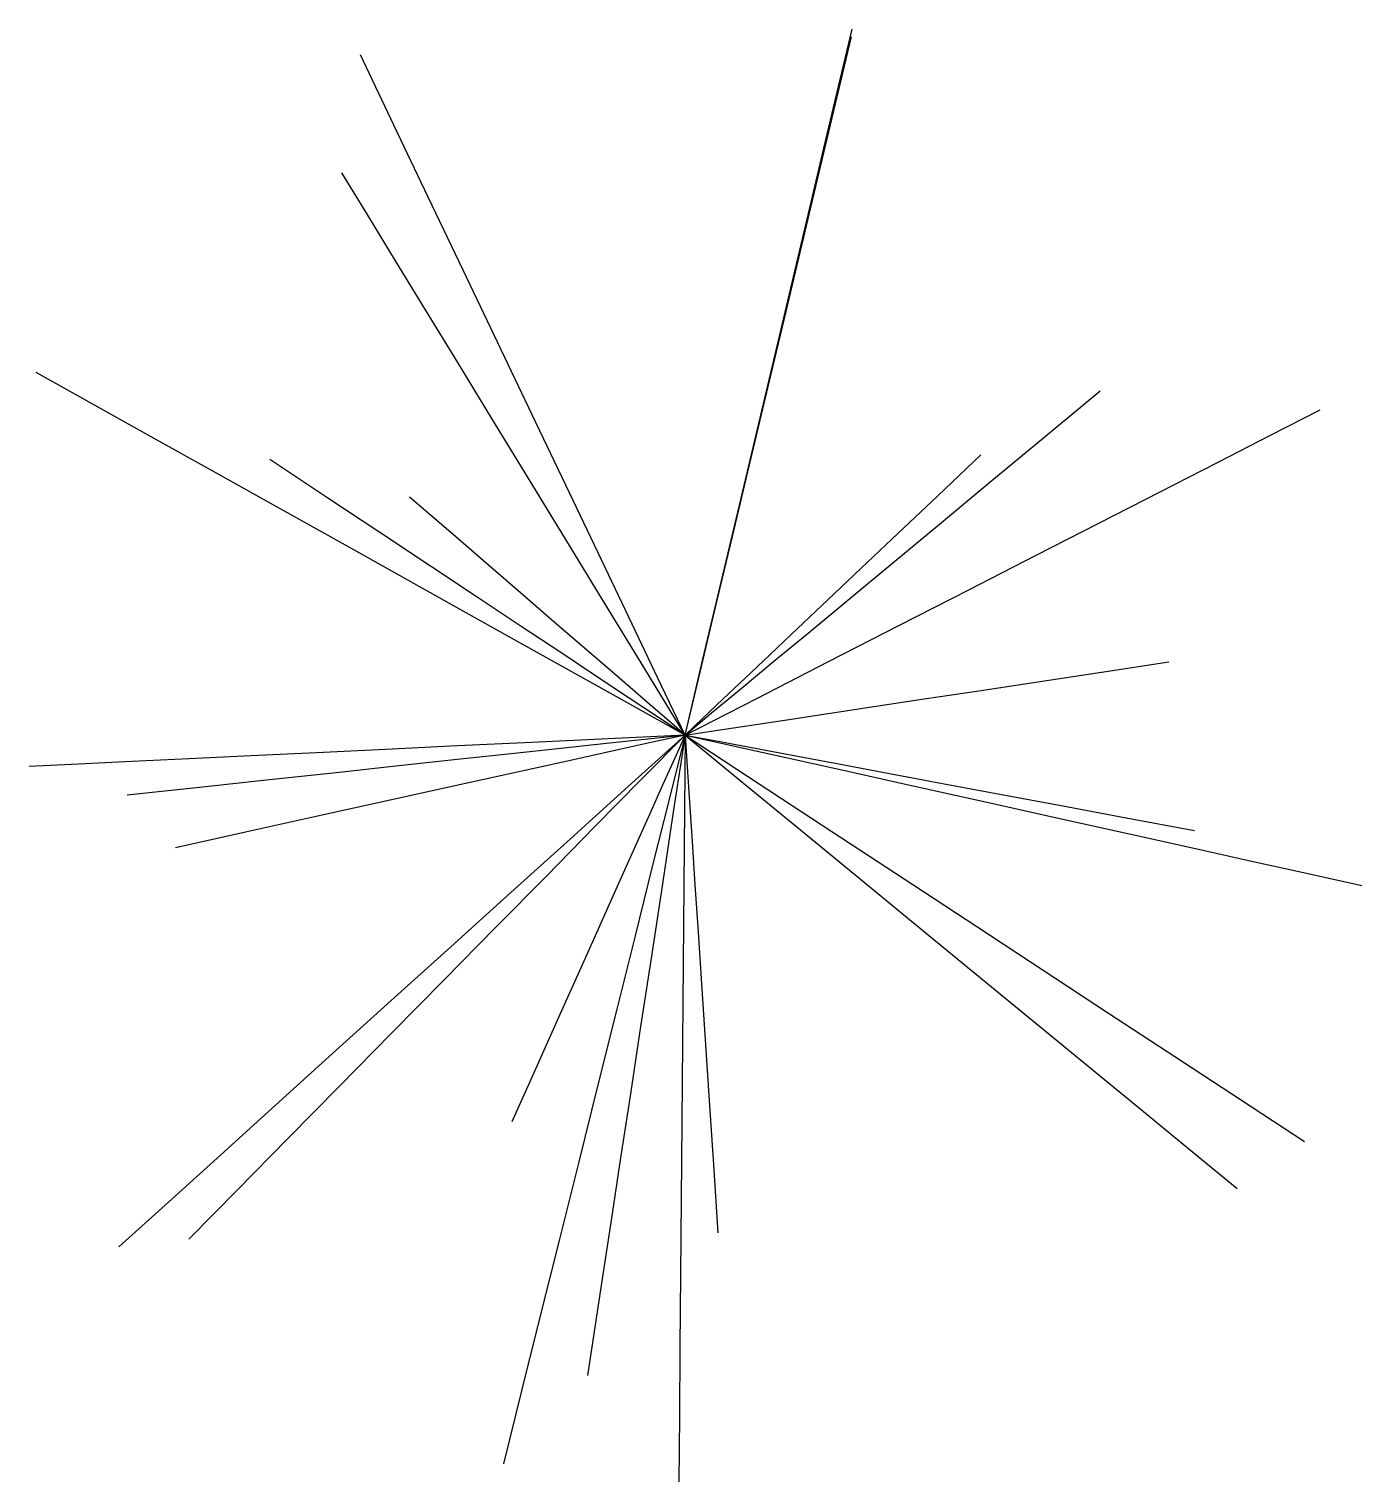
# Model space of a CAD drawing. Extents: x 32.15 to 37.53, y 26.39 to 32.25.
import ezdxf

# ---------------------------------------------------------------- set-up
doc = ezdxf.new("R2010")
doc.units = 0
doc.header["$MEASUREMENT"] = 0
doc.layers.get('0').update_dxf_attribs({"linetype": 'CONTINUOUS'})

# ---------------------------------------------------------------- blocks, each defined once
blk = doc.blocks.new('*U0')
for p, q in [((23.91, 100.29, 319.18), (26.45, 110.95, 314.29)), ((24.37, 103.06, 277.74), (26.53, 112.19, 269.35)), ((-46.25, 96.91, 336.55), (-51.58, 108.08, 333.08)), ((22.05, 93.28, 285.33), (24.37, 103.06, 277.74)), ((21.27, 89.21, 322.93), (23.91, 100.29, 319.18)), ((-40.79, 85.48, 338.68), (-46.25, 96.91, 336.55)), ((19.6, 82.88, 291.99), (22.05, 93.28, 285.33)), ((-50.41, 82.64, 255.67), (-54.5, 89.34, 246.17)), ((18.55, 77.8, 325.46), (21.27, 89.21, 322.93)), ((-35.27, 73.9, 339.41), (-40.79, 85.48, 338.68)), ((-45.98, 75.38, 264.59), (-50.41, 82.64, 255.67)), ((17, 71.92, 297.61), (19.6, 82.88, 291.99)), ((15.78, 66.19, 326.7), (18.55, 77.8, 325.46)), ((-41.21, 67.56, 272.84), (-45.98, 75.38, 264.59)), ((-29.74, 62.32, 338.71), (-35.27, 73.9, 339.41)), ((14.3, 60.47, 302.09), (17, 71.92, 297.61)), ((-36.1, 59.18, 280.3), (-41.21, 67.56, 272.84)), ((13, 54.51, 326.61), (15.78, 66.19, 326.7)), ((-24.28, 50.88, 336.59), (-29.74, 62.32, 338.71)), ((11.5, 48.63, 305.32), (14.3, 60.47, 302.09)), ((-30.67, 50.28, 286.87), (-36.1, 59.18, 280.3)), ((-94.21, 52.66, 290.95), (-103.06, 57.61, 283.53)), ((10.23, 42.92, 325.19), (13, 54.51, 326.61)), ((56.96, 47.23, 397.55), (65.95, 54.69, 403.03)), ((-84.81, 47.41, 297.42), (-94.21, 52.66, 290.95)), ((-18.96, 39.72, 333.09), (-24.28, 50.88, 336.59)), ((93.03, 47.65, 263.59), (100.89, 51.67, 254.28)), ((-24.94, 40.88, 292.42), (-30.67, 50.28, 286.87)), ((8.63, 36.52, 307.23), (11.5, 48.63, 305.32)), ((-74.92, 41.88, 302.84), (-84.81, 47.41, 297.42)), ((48.44, 40.17, 390.92), (56.96, 47.23, 397.55)), ((84.57, 43.32, 272.19), (93.03, 47.65, 263.59)), ((40.14, 38.02, 406.87), (46.99, 44.52, 414.82)), ((-64.6, 36.11, 307.1), (-74.92, 41.88, 302.84)), ((-56.88, 37.75, 394.47), (-65.95, 43.77, 400)), ((7.52, 31.56, 322.47), (10.23, 42.92, 325.19)), ((75.5, 38.67, 279.97), (84.57, 43.32, 272.19)), ((-18.95, 31.06, 296.86), (-24.94, 40.88, 292.42)), ((-13.82, 28.96, 328.3), (-18.96, 39.72, 333.09)), ((40.45, 33.54, 383.26), (48.44, 40.17, 390.92)), ((-48.32, 32.07, 387.89), (-56.88, 37.75, 394.47)), ((-37.23, 32.17, 414.1), (-43.78, 37.83, 423.4)), ((33.81, 32.02, 398.14), (40.14, 38.02, 406.87)), ((65.86, 33.74, 286.83), (75.5, 38.67, 279.97)), ((-53.95, 30.16, 310.1), (-64.6, 36.11, 307.1)), ((5.74, 24.28, 307.76), (8.63, 36.52, 307.23)), ((33.02, 27.38, 374.71), (40.45, 33.54, 383.26)), ((55.69, 28.53, 292.64), (65.86, 33.74, 286.83)), ((-43.08, 24.08, 311.77), (-53.95, 30.16, 310.1)), ((-40.3, 26.74, 380.38), (-48.32, 32.07, 387.89)), ((-31.24, 26.99, 404.16), (-37.23, 32.17, 414.1)), ((-12.75, 20.91, 300.08), (-18.95, 31.06, 296.86)), ((4.9, 20.54, 318.5), (7.52, 31.56, 322.47)), ((27.99, 26.51, 388.75), (33.81, 32.02, 398.14)), ((-8.93, 18.71, 322.29), (-13.82, 28.96, 328.3)), ((45.06, 23.08, 297.29), (55.69, 28.53, 292.64)), ((-32.86, 21.81, 372.06), (-40.3, 26.74, 380.38)), ((-25.78, 22.28, 393.71), (-31.24, 26.99, 404.16)), ((22.68, 21.48, 378.81), (27.99, 26.51, 388.75)), ((26.16, 21.69, 365.38), (33.02, 27.38, 374.71)), ((-32.12, 17.95, 312.05), (-43.08, 24.08, 311.77)), ((2.85, 12.05, 306.89), (5.74, 24.28, 307.76)), ((-26.01, 17.26, 363.03), (-32.86, 21.81, 372.06)), ((-20.83, 18, 382.81), (-25.78, 22.28, 393.71)), ((-6.41, 10.51, 302), (-12.75, 20.91, 300.08)), ((17.85, 16.91, 368.41), (22.68, 21.48, 378.81)), ((19.87, 16.47, 355.4), (26.16, 21.69, 365.38)), ((34.05, 17.44, 300.68), (45.06, 23.08, 297.29)), ((-4.31, 9.04, 315.21), (-8.93, 18.71, 322.29)), ((2.38, 9.99, 313.36), (4.9, 20.54, 318.5)), ((-21.2, 11.85, 310.94), (-32.12, 17.95, 312.05)), ((-19.74, 13.1, 353.42), (-26.01, 17.26, 363.03)), ((-16.36, 14.14, 371.56), (-20.83, 18, 382.81)), ((13.49, 12.77, 357.62), (17.85, 16.91, 368.41)), ((14.13, 11.72, 344.86), (19.87, 16.47, 355.4)), ((22.79, 11.67, 302.72), (34.05, 17.44, 300.68)), ((-12.34, 10.66, 360.03), (-16.36, 14.14, 371.56)), ((-10.45, 5.84, 308.44), (-21.2, 11.85, 310.94)), ((-14.04, 9.31, 343.32), (-19.74, 13.1, 353.42)), ((0, 0, 304.63), (2.85, 12.05, 306.89)), ((8.93, 7.41, 333.87), (14.13, 11.72, 344.86)), ((9.55, 9.05, 346.53), (13.49, 12.77, 357.62)), ((11.39, 5.83, 303.36), (22.79, 11.67, 302.72)), ((66.14, 10, 401.09), (76.88, 11.62, 407.43)), ((-8.87, 5.88, 332.8), (-14.04, 9.31, 343.32)), ((-8.72, 7.54, 348.25), (-12.34, 10.66, 360.03)), ((0, 0, 302.58), (-6.41, 10.51, 302)), ((0, 0, 307.15), (2.38, 9.99, 313.36)), ((56.04, 8.47, 393.73), (66.14, 10, 401.09)), ((-5.49, 4.74, 336.29), (-8.72, 7.54, 348.25)), ((0, 0, 307.15), (-4.31, 9.04, 315.21)), ((4.23, 3.51, 322.51), (8.93, 7.41, 333.87)), ((6.01, 5.7, 335.19), (9.55, 9.05, 346.53)), ((37.97, 5.74, 376.48), (46.65, 7.05, 385.49)), ((46.65, 7.05, 385.49), (56.04, 8.47, 393.73)), ((0, 0, 304.63), (-10.45, 5.84, 308.44)), ((-4.2, 2.79, 321.96), (-8.87, 5.88, 332.8)), ((-2.59, 2.24, 324.17), (-5.49, 4.74, 336.29)), ((0, 0, 302.58), (11.39, 5.83, 303.36)), ((2.84, 2.69, 323.65), (6.01, 5.7, 335.19)), ((30.01, 4.54, 366.81), (37.97, 5.74, 376.48)), ((0, 0, 310.84), (-4.2, 2.79, 321.96)), ((0, 0, 310.84), (4.23, 3.51, 322.51)), ((0, 0, 311.94), (2.84, 2.69, 323.65)), ((10.19, 1.54, 334.88), (16.15, 2.44, 345.93)), ((16.15, 2.44, 345.93), (22.75, 3.44, 356.6)), ((22.75, 3.44, 356.6), (30.01, 4.54, 366.81)), ((0, 0, 302.58), (-12.23, -0.58, 302.1)), ((0, 0, 304.63), (-8.96, -8.1, 308.96)), ((0, 0, 307.15), (-6.95, -7.06, 313.69)), ((0, 0, 310.84), (-5.93, -0.64, 321.38)), ((0, 0, 311.94), (-5.16, -1.14, 323.52)), ((0, 0, 311.94), (-2.59, 2.24, 324.17)), ((0, 0, 307.15), (-2.49, -10.01, 314.48)), ((0, 0, 302.58), (-1.81, -11.86, 302.33)), ((0, 0, 311.94), (-1.69, -3.77, 323.19)), ((0, 0, 304.63), (-0.1, -11.77, 308.98)), ((0, 0, 311.94), (4.83, 0.73, 323.53)), ((0, 0), (0, 0, 311.94)), ((0, 0, 302.58), (12.22, -2.72, 303.15)), ((0, 0, 304.63), (8.73, -7.17, 308.71)), ((0, 0, 307.15), (8.23, -5.41, 315.05)), ((0, 0, 310.84), (0.33, -5.07, 321.73)), ((0, 0, 310.84), (5.28, -0.99, 321.41)), ((4.83, 0.73, 323.53), (10.19, 1.54, 334.88)), ((-47.61, -2.28, 292.84), (-58.57, -2.8, 287.39)), ((-36.16, -1.73, 297.17), (-47.61, -2.28, 292.84)), ((-24.33, -1.16, 300.28), (-36.16, -1.73, 297.17)), ((-19.71, -2.13, 341.24), (-27.61, -2.98, 350.38)), ((-12.23, -0.58, 302.1), (-24.33, -1.16, 300.28)), ((-12.49, -1.35, 331.54), (-19.71, -2.13, 341.24)), ((-5.93, -0.64, 321.38), (-12.49, -1.35, 331.54)), ((-5.16, -1.14, 323.52), (-10.9, -2.41, 334.82)), ((5.28, -0.99, 321.41), (11.14, -2.09, 331.67)), ((11.14, -2.09, 331.67), (17.6, -3.3, 341.54)), ((-96.37, -4.61, 256.61), (-104.21, -4.98, 247.2)), ((-87.89, -4.2, 265.43), (-96.37, -4.61, 256.61)), ((-78.75, -3.77, 273.58), (-87.89, -4.2, 265.43)), ((-68.96, -3.3, 280.93), (-78.75, -3.77, 273.58)), ((-58.57, -2.8, 287.39), (-68.96, -3.3, 280.93)), ((-36.2, -3.91, 358.87), (-45.49, -4.91, 366.58)), ((-27.61, -2.98, 350.38), (-36.2, -3.91, 358.87)), ((-17.25, -3.82, 345.76), (-24.25, -5.37, 356.28)), ((-10.9, -2.41, 334.82), (-17.25, -3.82, 345.76)), ((-1.69, -3.77, 323.19), (-3.57, -7.97, 334.25)), ((12.22, -2.72, 303.15), (24.42, -5.43, 302.33)), ((17.6, -3.3, 341.54), (24.7, -4.64, 350.94)), ((-55.44, -5.98, 373.4), (-66.01, -7.12, 379.22)), ((-45.49, -4.91, 366.58), (-55.44, -5.98, 373.4)), ((-24.25, -5.37, 356.28), (-31.95, -7.07, 366.27)), ((0.33, -5.07, 321.73), (0.71, -10.69, 332.33)), ((8.23, -5.41, 315.05), (17.04, -11.19, 322.01)), ((24.42, -5.43, 302.33), (36.46, -8.11, 300.15)), ((24.7, -4.64, 350.94), (32.47, -6.1, 359.78)), ((32.47, -6.1, 359.78), (40.92, -7.68, 367.95)), ((-77.11, -8.32, 383.91), (-88.64, -9.57, 387.4)), ((-66.01, -7.12, 379.22), (-77.11, -8.32, 383.91)), ((-40.36, -8.93, 375.65), (-49.49, -10.95, 384.29)), ((-31.95, -7.07, 366.27), (-40.36, -8.93, 375.65)), ((-8.96, -8.1, 308.96), (-18.22, -16.47, 311.97)), ((-6.95, -7.06, 313.69), (-14.31, -14.55, 319.23)), ((-3.57, -7.97, 334.25), (-5.66, -12.64, 345.08)), ((8.73, -7.17, 308.71), (17.75, -14.59, 311.55)), ((36.46, -8.11, 300.15), (48.2, -10.73, 296.66)), ((40.92, -7.68, 367.95), (50.03, -9.39, 375.35)), ((-49.49, -10.95, 384.29), (-59.32, -13.12, 392.07)), ((-2.49, -10.01, 314.48), (-5.15, -20.67, 320.78)), ((0.71, -10.69, 332.33), (1.12, -16.92, 342.59)), ((17.04, -11.19, 322.01), (26.38, -17.32, 327.89)), ((48.2, -10.73, 296.66), (59.53, -13.25, 291.96)), ((50.03, -9.39, 375.35), (59.78, -11.22, 381.86)), ((59.78, -11.22, 381.86), (70.1, -13.16, 387.35)), ((-59.32, -13.12, 392.07), (-69.83, -15.45, 398.88)), ((-5.66, -12.64, 345.08), (-7.98, -17.84, 355.62)), ((-1.81, -11.86, 302.33), (-3.6, -23.62, 300.76)), ((-0.1, -11.77, 308.98), (-0.2, -23.95, 312.04)), ((59.53, -13.25, 291.96), (70.36, -15.66, 286.13)), ((70.1, -13.16, 387.35), (80.93, -15.19, 391.74)), ((-69.83, -15.45, 398.88), (-80.94, -17.91, 404.58)), ((-14.31, -14.55, 319.23), (-22.03, -22.4, 323.65)), ((17.75, -14.59, 311.55), (26.96, -22.15, 313.08)), ((70.36, -15.66, 286.13), (80.61, -17.94, 279.3)), ((-18.22, -16.47, 311.97), (-27.67, -25.02, 313.58)), ((-7.98, -17.84, 355.62), (-10.55, -23.58, 365.81)), ((1.12, -16.92, 342.59), (1.57, -23.78, 352.44)), ((26.38, -17.32, 327.89), (36.18, -23.75, 332.59)), ((80.61, -17.94, 279.3), (90.23, -20.08, 271.57)), ((-5.15, -20.67, 320.78), (-7.94, -31.89, 325.94)), ((90.23, -20.08, 271.57), (99.21, -22.08, 263.07)), ((-22.03, -22.4, 323.65), (-30.05, -30.54, 326.87)), ((26.96, -22.15, 313.08), (36.24, -29.78, 313.28)), ((99.21, -22.08, 263.07), (107.54, -23.93, 253.89)), ((-27.67, -25.02, 313.58), (-37.19, -33.63, 313.77)), ((-10.55, -23.58, 365.81), (-13.38, -29.91, 375.58)), ((-3.6, -23.62, 300.76), (-5.35, -35.14, 297.92)), ((-0.2, -23.95, 312.04), (-0.3, -36.38, 313.75)), ((1.57, -23.78, 352.44), (2.07, -31.32, 361.78)), ((36.18, -23.75, 332.59), (46.34, -30.42, 336.01)), ((-13.38, -29.91, 375.58), (-16.49, -36.86, 384.84)), ((36.24, -29.78, 313.28), (45.48, -37.37, 312.15)), ((-30.05, -30.54, 326.87), (-38.26, -38.89, 328.81)), ((-7.94, -31.89, 325.94), (-10.85, -43.57, 329.84)), ((2.07, -31.32, 361.78), (2.61, -39.54, 370.52)), ((46.34, -30.42, 336.01), (56.75, -37.26, 338.07)), ((-37.19, -33.63, 313.77), (-46.67, -42.2, 312.53)), ((-16.49, -36.86, 384.84), (-19.88, -44.43, 393.48)), ((-5.35, -35.14, 297.92), (-7.05, -46.31, 293.87)), ((-0.3, -36.38, 313.75), (-0.4, -48.93, 314.06)), ((-38.26, -38.89, 328.81), (-46.57, -47.34, 329.45)), ((45.48, -37.37, 312.15), (54.58, -44.84, 309.73)), ((56.75, -37.26, 338.07), (67.29, -44.18, 338.74)), ((2.61, -39.54, 370.52), (3.2, -48.46, 378.54)), ((-46.67, -42.2, 312.53), (-55.99, -50.62, 309.92)), ((-10.85, -43.57, 329.84), (-13.85, -55.6, 332.41)), ((-19.88, -44.43, 393.48), (-23.55, -52.64, 401.4)), ((54.58, -44.84, 309.73), (63.42, -52.11, 306.07)), ((67.29, -44.18, 338.74), (77.83, -51.09, 338.01)), ((-46.57, -47.34, 329.45), (-54.88, -55.78, 328.77)), ((-7.05, -46.31, 293.87), (-8.68, -57.02, 288.71)), ((3.2, -48.46, 378.54), (3.83, -58.05, 385.74)), ((-55.99, -50.62, 309.92), (-65.05, -58.82, 305.98)), ((-0.4, -48.93, 314.06), (-0.51, -61.44, 312.97)), ((-23.55, -52.64, 401.4), (-27.5, -61.46, 408.48)), ((63.42, -52.11, 306.07), (71.93, -59.1, 301.27)), ((77.83, -51.09, 338.01), (88.24, -57.93, 335.9)), ((-54.88, -55.78, 328.77), (-63.09, -64.12, 326.79)), ((-13.85, -55.6, 332.41), (-16.89, -67.83, 333.59)), ((-8.68, -57.02, 288.71), (-10.23, -67.19, 282.54)), ((-65.05, -58.82, 305.98), (-73.77, -66.71, 300.83)), ((3.83, -58.05, 385.74), (4.51, -68.28, 392)), ((71.93, -59.1, 301.27), (80.04, -65.76, 295.42)), ((88.24, -57.93, 335.9), (98.4, -64.59, 332.48)), ((-0.51, -61.44, 312.97), (-0.61, -73.75, 310.54)), ((-63.09, -64.12, 326.79), (-71.1, -72.27, 323.57)), ((-73.77, -66.71, 300.83), (-82.08, -74.22, 294.56)), ((80.04, -65.76, 295.42), (87.7, -72.06, 288.64)), ((-16.89, -67.83, 333.59), (-19.95, -80.11, 333.37)), ((-10.23, -67.19, 282.54), (-11.69, -76.77, 275.47)), ((4.51, -68.28, 392), (5.22, -79.09, 397.19)), ((-71.1, -72.27, 323.57), (-78.83, -80.13, 319.19)), ((-0.61, -73.75, 310.54), (-0.71, -85.74, 306.81)), ((-82.08, -74.22, 294.56), (-89.93, -81.31, 287.29)), ((-11.69, -76.77, 275.47), (-13.05, -85.74, 267.61)), ((-19.95, -80.11, 333.37), (-22.99, -92.29, 331.75)), ((-13.05, -85.74, 267.61), (-14.32, -94.07, 259.07)), ((-0.71, -85.74, 306.81), (-0.8, -97.28, 301.87)), ((-22.99, -92.29, 331.75), (-25.96, -104.23, 328.78)), ((-14.32, -94.07, 259.07), (-15.49, -101.77, 249.94)), ((-0.8, -97.28, 301.87), (-0.89, -108.29, 295.84)), ((-25.96, -104.23, 328.78), (-28.84, -115.8, 324.55)), ((-0.89, -108.29, 295.84), (-0.98, -118.69, 288.81))]:
    blk.add_line(p, q)

msp = doc.modelspace()

# ---------------------------------------------------------------- block references
at = {"xscale": 0.0254, "yscale": 0.0254, "zscale": 0.0254}
msp.add_blockref('*U0', (34.8, 29.4), dxfattribs=at)

doc.saveas('drawing.dxf')
